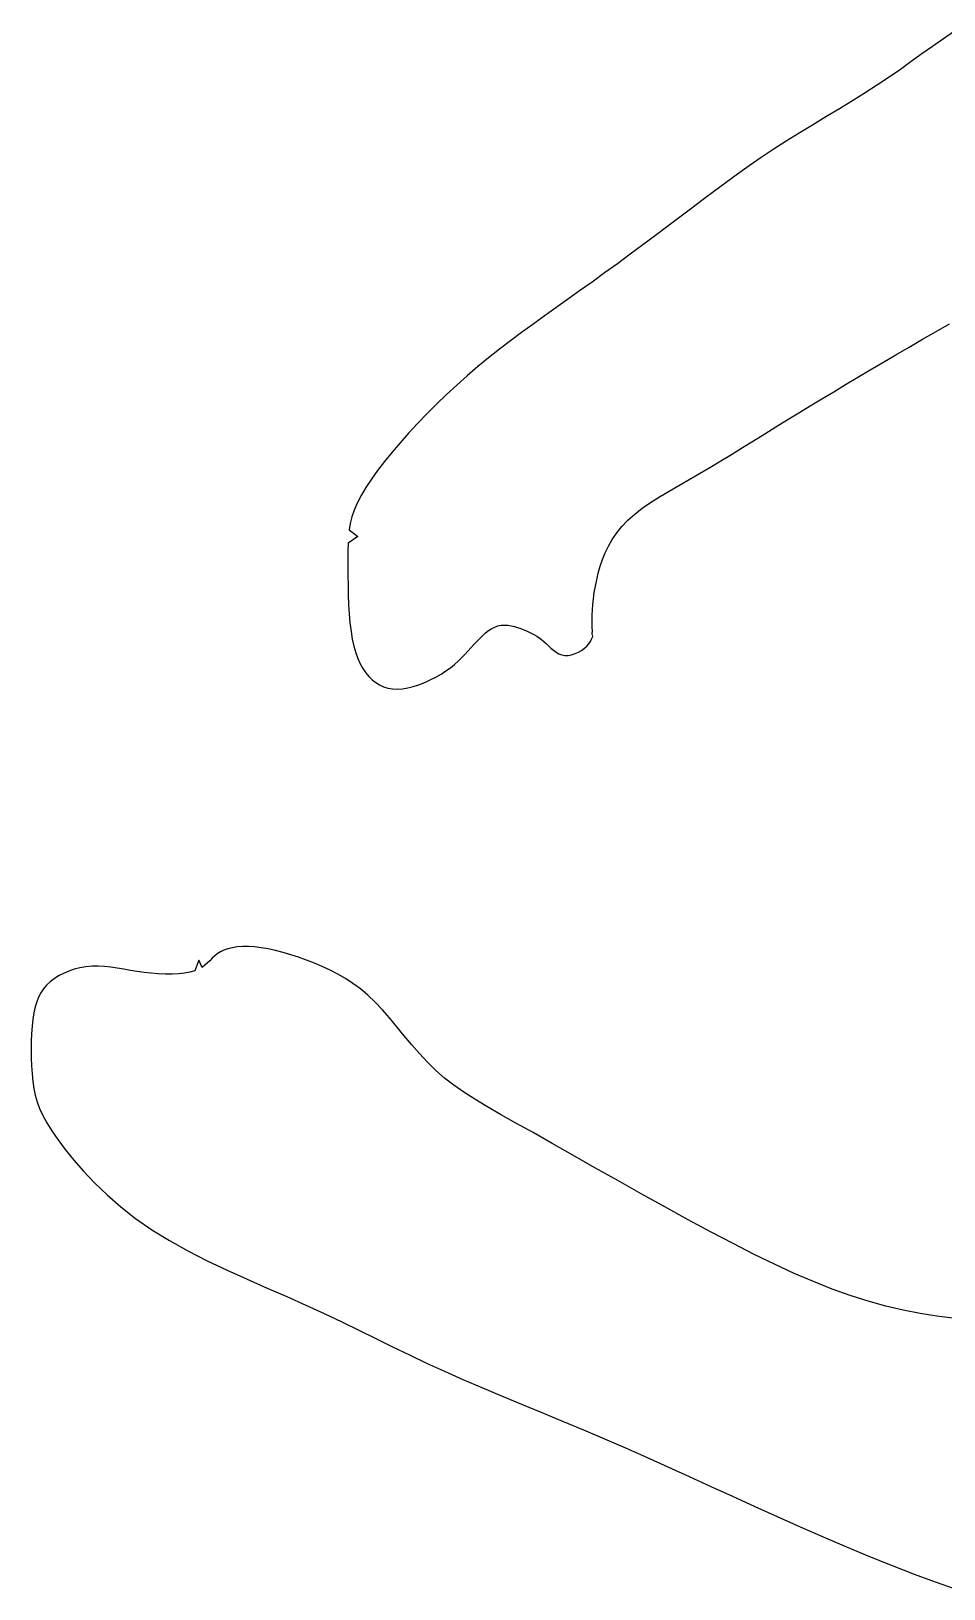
# Model space of a CAD drawing. Header units: millimetres. Extents: x 14385 to 129787, y 107826 to 186798.
# Drawn here: x 44222.6 to 44505.1, y 116438.5 to 116920.9 of the extents above; entities that cross this region are included whole.
import ezdxf

# ---------------------------------------------------------------- set-up
doc = ezdxf.new("R2010")
doc.units = ezdxf.units.MM
doc.header["$LTSCALE"] = 1000
doc.linetypes.add('HIDDEN2', pattern=[0.1875, 0.125, -0.0625])

msp = doc.modelspace()

# ---------------------------------------------------------------- linework, layer by layer
at = {"color": 59, "linetype": 'HIDDEN2'}
for p, q in [((44505, 116918.5), (44501.64, 116916.15)), ((44505, 116918.5), (44501.64, 116916.15)), ((44508.45, 116920.85), (44505, 116918.5)), ((44508.45, 116920.85), (44505, 116918.5)), ((44498.34, 116913.79), (44495.03, 116911.41)), ((44498.34, 116913.79), (44495.03, 116911.41)), ((44501.64, 116916.15), (44498.34, 116913.79)), ((44501.64, 116916.15), (44498.34, 116913.79)), ((44491.68, 116909.02), (44488.22, 116906.61)), ((44491.68, 116909.02), (44488.22, 116906.61)), ((44495.03, 116911.41), (44491.68, 116909.02)), ((44495.03, 116911.41), (44491.68, 116909.02)), ((44484.61, 116904.19), (44480.82, 116901.74)), ((44484.61, 116904.19), (44480.82, 116901.74)), ((44488.22, 116906.61), (44484.61, 116904.19)), ((44488.22, 116906.61), (44484.61, 116904.19)), ((44476.86, 116899.27), (44472.8, 116896.79)), ((44476.86, 116899.27), (44472.8, 116896.79)), ((44480.82, 116901.74), (44476.86, 116899.27)), ((44480.82, 116901.74), (44476.86, 116899.27)), ((44468.66, 116894.29), (44464.51, 116891.78)), ((44468.66, 116894.29), (44464.51, 116891.78)), ((44472.8, 116896.79), (44468.66, 116894.29)), ((44472.8, 116896.79), (44468.66, 116894.29)), ((44460.38, 116889.26), (44456.31, 116886.74)), ((44460.38, 116889.26), (44456.31, 116886.74)), ((44464.51, 116891.78), (44460.38, 116889.26)), ((44464.51, 116891.78), (44460.38, 116889.26)), ((44452.35, 116884.21), (44448.55, 116881.68)), ((44452.35, 116884.21), (44448.55, 116881.68)), ((44456.31, 116886.74), (44452.35, 116884.21)), ((44456.31, 116886.74), (44452.35, 116884.21)), ((44444.86, 116879.15), (44441.26, 116876.59)), ((44444.86, 116879.15), (44441.26, 116876.59)), ((44448.55, 116881.68), (44444.86, 116879.15)), ((44448.55, 116881.68), (44444.86, 116879.15)), ((44437.72, 116874.01), (44434.21, 116871.4)), ((44437.72, 116874.01), (44434.21, 116871.4)), ((44441.26, 116876.59), (44437.72, 116874.01)), ((44441.26, 116876.59), (44437.72, 116874.01)), ((44434.21, 116871.4), (44430.68, 116868.74)), ((44434.21, 116871.4), (44430.68, 116868.74)), ((44427.11, 116866.04), (44423.46, 116863.27)), ((44427.11, 116866.04), (44423.46, 116863.27)), ((44430.68, 116868.74), (44427.11, 116866.04)), ((44430.68, 116868.74), (44427.11, 116866.04)), ((44419.71, 116860.44), (44415.86, 116857.57)), ((44419.71, 116860.44), (44415.86, 116857.57)), ((44423.46, 116863.27), (44419.71, 116860.44)), ((44423.46, 116863.27), (44419.71, 116860.44)), ((44411.96, 116854.66), (44408.02, 116851.75)), ((44411.96, 116854.66), (44408.02, 116851.75)), ((44415.86, 116857.57), (44411.96, 116854.66)), ((44415.86, 116857.57), (44411.96, 116854.66)), ((44408.02, 116851.75), (44404.07, 116848.85)), ((44408.02, 116851.75), (44404.07, 116848.85)), ((44400.13, 116845.98), (44396.23, 116843.16)), ((44400.13, 116845.98), (44396.23, 116843.16)), ((44404.07, 116848.85), (44400.13, 116845.98)), ((44404.07, 116848.85), (44400.13, 116845.98)), ((44392.4, 116840.41), (44388.65, 116837.74)), ((44392.4, 116840.41), (44388.65, 116837.74)), ((44396.23, 116843.16), (44392.4, 116840.41)), ((44396.23, 116843.16), (44392.4, 116840.41)), ((44388.65, 116837.74), (44384.99, 116835.15)), ((44388.65, 116837.74), (44384.99, 116835.15)), ((44381.39, 116832.59), (44377.86, 116830.06)), ((44381.39, 116832.59), (44377.86, 116830.06)), ((44384.99, 116835.15), (44381.39, 116832.59)), ((44384.99, 116835.15), (44381.39, 116832.59)), ((44374.39, 116827.53), (44370.97, 116824.98)), ((44374.39, 116827.53), (44370.97, 116824.98)), ((44377.86, 116830.06), (44374.39, 116827.53)), ((44377.86, 116830.06), (44374.39, 116827.53)), ((44498.55, 116825.45), (44502.73, 116827.87)), ((44498.55, 116825.45), (44502.73, 116827.87)), ((44502.73, 116827.87), (44506.94, 116830.27)), ((44502.73, 116827.87), (44506.94, 116830.27)), ((44367.59, 116822.38), (44364.23, 116819.71)), ((44367.59, 116822.38), (44364.23, 116819.71)), ((44370.97, 116824.98), (44367.59, 116822.38)), ((44370.97, 116824.98), (44367.59, 116822.38)), ((44490.31, 116820.64), (44494.4, 116823.03)), ((44490.31, 116820.64), (44494.4, 116823.03)), ((44494.4, 116823.03), (44498.55, 116825.45)), ((44494.4, 116823.03), (44498.55, 116825.45)), ((44360.9, 116816.96), (44357.62, 116814.14)), ((44360.9, 116816.96), (44357.62, 116814.14)), ((44364.23, 116819.71), (44360.9, 116816.96)), ((44364.23, 116819.71), (44360.9, 116816.96)), ((44482.37, 116815.94), (44486.3, 116818.27)), ((44482.37, 116815.94), (44486.3, 116818.27)), ((44486.3, 116818.27), (44490.31, 116820.64)), ((44486.3, 116818.27), (44490.31, 116820.64)), ((44354.38, 116811.25), (44351.2, 116808.31)), ((44354.38, 116811.25), (44351.2, 116808.31)), ((44357.62, 116814.14), (44354.38, 116811.25)), ((44357.62, 116814.14), (44354.38, 116811.25)), ((44471.04, 116809.18), (44474.75, 116811.41)), ((44471.04, 116809.18), (44474.75, 116811.41)), ((44474.75, 116811.41), (44478.52, 116813.66)), ((44474.75, 116811.41), (44478.52, 116813.66)), ((44478.52, 116813.66), (44482.37, 116815.94)), ((44478.52, 116813.66), (44482.37, 116815.94)), ((44351.2, 116808.31), (44348.1, 116805.34)), ((44351.2, 116808.31), (44348.1, 116805.34)), ((44463.78, 116804.8), (44467.39, 116806.98)), ((44463.78, 116804.8), (44467.39, 116806.98)), ((44467.39, 116806.98), (44471.04, 116809.18)), ((44467.39, 116806.98), (44471.04, 116809.18)), ((44345.1, 116802.35), (44342.21, 116799.35)), ((44345.1, 116802.35), (44342.21, 116799.35)), ((44348.1, 116805.34), (44345.1, 116802.35)), ((44348.1, 116805.34), (44345.1, 116802.35)), ((44456.69, 116800.46), (44460.22, 116802.63)), ((44456.69, 116800.46), (44460.22, 116802.63)), ((44460.22, 116802.63), (44463.78, 116804.8)), ((44460.22, 116802.63), (44463.78, 116804.8)), ((44342.21, 116799.35), (44339.43, 116796.37)), ((44342.21, 116799.35), (44339.43, 116796.37)), ((44449.69, 116796.14), (44453.18, 116798.3)), ((44449.69, 116796.14), (44453.18, 116798.3)), ((44453.18, 116798.3), (44456.69, 116800.46)), ((44453.18, 116798.3), (44456.69, 116800.46)), ((44336.79, 116793.41), (44334.31, 116790.48)), ((44336.79, 116793.41), (44334.31, 116790.48)), ((44339.43, 116796.37), (44336.79, 116793.41)), ((44339.43, 116796.37), (44336.79, 116793.41)), ((44442.81, 116791.88), (44446.24, 116794)), ((44442.81, 116791.88), (44446.24, 116794)), ((44446.24, 116794), (44449.69, 116796.14)), ((44446.24, 116794), (44449.69, 116796.14)), ((44331.99, 116787.61), (44329.86, 116784.82)), ((44331.99, 116787.61), (44329.86, 116784.82)), ((44334.31, 116790.48), (44331.99, 116787.61)), ((44334.31, 116790.48), (44331.99, 116787.61)), ((44432.75, 116785.78), (44436.07, 116787.77)), ((44432.75, 116785.78), (44436.07, 116787.77)), ((44436.07, 116787.77), (44439.42, 116789.81)), ((44436.07, 116787.77), (44439.42, 116789.81)), ((44439.42, 116789.81), (44442.81, 116791.88)), ((44439.42, 116789.81), (44442.81, 116791.88)), ((44329.86, 116784.82), (44327.94, 116782.11)), ((44329.86, 116784.82), (44327.94, 116782.11)), ((44426.26, 116781.99), (44429.48, 116783.85)), ((44426.26, 116781.99), (44429.48, 116783.85)), ((44429.48, 116783.85), (44432.75, 116785.78)), ((44429.48, 116783.85), (44432.75, 116785.78)), ((44326.23, 116779.51), (44324.76, 116777.04)), ((44326.23, 116779.51), (44324.76, 116777.04)), ((44327.94, 116782.11), (44326.23, 116779.51)), ((44327.94, 116782.11), (44326.23, 116779.51)), ((44417.14, 116776.63), (44420.06, 116778.4)), ((44417.14, 116776.63), (44420.06, 116778.4)), ((44420.06, 116778.4), (44423.11, 116780.18)), ((44420.06, 116778.4), (44423.11, 116780.18)), ((44423.11, 116780.18), (44426.26, 116781.99)), ((44423.11, 116780.18), (44426.26, 116781.99)), ((44323.54, 116774.71), (44322.59, 116772.52)), ((44323.54, 116774.71), (44322.59, 116772.52)), ((44324.76, 116777.04), (44323.54, 116774.71)), ((44324.76, 116777.04), (44323.54, 116774.71)), ((44409.45, 116771.28), (44411.8, 116773.09)), ((44409.45, 116771.28), (44411.8, 116773.09)), ((44411.8, 116773.09), (44414.38, 116774.87)), ((44411.8, 116773.09), (44414.38, 116774.87)), ((44414.38, 116774.87), (44417.14, 116776.63)), ((44414.38, 116774.87), (44417.14, 116776.63)), ((44321.36, 116768.44), (44321.02, 116766.44)), ((44321.36, 116768.44), (44321.02, 116766.44)), ((44321.87, 116770.45), (44321.36, 116768.44)), ((44321.87, 116770.45), (44321.36, 116768.44)), ((44322.59, 116772.52), (44321.87, 116770.45)), ((44322.59, 116772.52), (44321.87, 116770.45)), ((44405.47, 116767.49), (44407.33, 116769.41)), ((44405.47, 116767.49), (44407.33, 116769.41)), ((44407.33, 116769.41), (44409.45, 116771.28)), ((44407.33, 116769.41), (44409.45, 116771.28)), ((44323.69, 116764.4), (44320.7, 116762.29)), ((44323.69, 116764.4), (44320.7, 116762.29)), ((44321.02, 116766.44), (44323.69, 116764.4)), ((44321.02, 116766.44), (44323.69, 116764.4)), ((44401.31, 116761.41), (44402.49, 116763.47)), ((44401.31, 116761.41), (44402.49, 116763.47)), ((44402.49, 116763.47), (44403.87, 116765.5)), ((44402.49, 116763.47), (44403.87, 116765.5)), ((44403.87, 116765.5), (44405.47, 116767.49)), ((44403.87, 116765.5), (44405.47, 116767.49)), ((44320.66, 116760.04), (44320.65, 116757.62)), ((44320.66, 116760.04), (44320.65, 116757.62)), ((44320.7, 116762.29), (44320.66, 116760.04)), ((44320.7, 116762.29), (44320.66, 116760.04)), ((44399.47, 116757.23), (44400.32, 116759.33)), ((44399.47, 116757.23), (44400.32, 116759.33)), ((44400.32, 116759.33), (44401.31, 116761.41)), ((44400.32, 116759.33), (44401.31, 116761.41)), ((44320.65, 116757.62), (44320.66, 116754.99)), ((44320.65, 116757.62), (44320.66, 116754.99)), ((44320.66, 116754.99), (44320.67, 116752.19)), ((44320.66, 116754.99), (44320.67, 116752.19)), ((44398.18, 116753.05), (44398.77, 116755.13)), ((44398.18, 116753.05), (44398.77, 116755.13)), ((44398.77, 116755.13), (44399.47, 116757.23)), ((44398.77, 116755.13), (44399.47, 116757.23)), ((44320.67, 116752.19), (44320.7, 116749.28)), ((44320.67, 116752.19), (44320.7, 116749.28)), ((44320.7, 116749.28), (44320.77, 116746.31)), ((44320.7, 116749.28), (44320.77, 116746.31)), ((44396.94, 116747), (44397.27, 116748.97)), ((44396.94, 116747), (44397.27, 116748.97)), ((44397.27, 116748.97), (44397.68, 116750.99)), ((44397.27, 116748.97), (44397.68, 116750.99)), ((44397.68, 116750.99), (44398.18, 116753.05)), ((44397.68, 116750.99), (44398.18, 116753.05)), ((44320.77, 116746.31), (44320.89, 116743.34)), ((44320.77, 116746.31), (44320.89, 116743.34)), ((44396.48, 116743.3), (44396.68, 116745.11)), ((44396.48, 116743.3), (44396.68, 116745.11)), ((44396.68, 116745.11), (44396.94, 116747)), ((44396.68, 116745.11), (44396.94, 116747)), ((44320.89, 116743.34), (44321.06, 116740.43)), ((44320.89, 116743.34), (44321.06, 116740.43)), ((44321.06, 116740.43), (44321.3, 116737.63)), ((44321.06, 116740.43), (44321.3, 116737.63)), ((44396.25, 116738.61), (44396.28, 116740.04)), ((44396.25, 116738.61), (44396.28, 116740.04)), ((44396.28, 116740.04), (44396.35, 116741.61)), ((44396.28, 116740.04), (44396.35, 116741.61)), ((44396.35, 116741.61), (44396.48, 116743.3)), ((44396.35, 116741.61), (44396.48, 116743.3)), ((44321.3, 116737.63), (44321.62, 116735)), ((44321.3, 116737.63), (44321.62, 116735)), ((44321.62, 116735), (44322.02, 116732.58)), ((44321.62, 116735), (44322.02, 116732.58)), ((44362.38, 116733.71), (44363.3, 116734.52)), ((44362.38, 116733.71), (44363.3, 116734.52)), ((44363.3, 116734.52), (44364.23, 116735.24)), ((44363.3, 116734.52), (44364.23, 116735.24)), ((44364.23, 116735.24), (44365.18, 116735.85)), ((44364.23, 116735.24), (44365.18, 116735.85)), ((44365.18, 116735.85), (44366.14, 116736.34)), ((44365.18, 116735.85), (44366.14, 116736.34)), ((44366.14, 116736.34), (44367.12, 116736.68)), ((44366.14, 116736.34), (44367.12, 116736.68)), ((44367.12, 116736.68), (44368.15, 116736.88)), ((44367.12, 116736.68), (44368.15, 116736.88)), ((44368.15, 116736.88), (44369.14, 116736.94)), ((44368.15, 116736.88), (44369.14, 116736.94)), ((44369.14, 116736.94), (44370.17, 116736.87)), ((44369.14, 116736.94), (44370.17, 116736.87)), ((44370.17, 116736.87), (44371.18, 116736.71)), ((44370.17, 116736.87), (44371.18, 116736.71)), ((44371.18, 116736.71), (44372.19, 116736.48)), ((44371.18, 116736.71), (44372.19, 116736.48)), ((44372.19, 116736.48), (44373.18, 116736.18)), ((44372.19, 116736.48), (44373.18, 116736.18)), ((44373.18, 116736.18), (44374.14, 116735.84)), ((44373.18, 116736.18), (44374.14, 116735.84)), ((44374.14, 116735.84), (44375.07, 116735.48)), ((44374.14, 116735.84), (44375.07, 116735.48)), ((44375.07, 116735.48), (44375.95, 116735.12)), ((44375.07, 116735.48), (44375.95, 116735.12)), ((44375.95, 116735.12), (44376.79, 116734.75)), ((44375.95, 116735.12), (44376.79, 116734.75)), ((44376.79, 116734.75), (44377.6, 116734.36)), ((44376.79, 116734.75), (44377.6, 116734.36)), ((44377.6, 116734.36), (44378.38, 116733.95)), ((44377.6, 116734.36), (44378.38, 116733.95)), ((44396.27, 116737.33), (44396.25, 116738.61)), ((44396.27, 116737.33), (44396.25, 116738.61)), ((44396.31, 116736.19), (44396.27, 116737.33)), ((44396.31, 116736.19), (44396.27, 116737.33)), ((44396.33, 116735.17), (44396.31, 116736.19)), ((44396.33, 116735.17), (44396.31, 116736.19)), ((44396.31, 116734.25), (44396.33, 116735.17)), ((44396.31, 116734.25), (44396.33, 116735.17)), ((44396.49, 116733.4), (44396.31, 116734.25)), ((44396.49, 116733.4), (44396.31, 116734.25)), ((44322.02, 116732.58), (44322.52, 116730.38)), ((44322.02, 116732.58), (44322.52, 116730.38)), ((44322.52, 116730.38), (44323.1, 116728.38)), ((44322.52, 116730.38), (44323.1, 116728.38)), ((44357.83, 116728.88), (44358.75, 116729.91)), ((44357.83, 116728.88), (44358.75, 116729.91)), ((44358.75, 116729.91), (44359.66, 116730.91)), ((44358.75, 116729.91), (44359.66, 116730.91)), ((44359.66, 116730.91), (44360.56, 116731.89)), ((44359.66, 116730.91), (44360.56, 116731.89)), ((44360.56, 116731.89), (44361.47, 116732.83)), ((44360.56, 116731.89), (44361.47, 116732.83)), ((44361.47, 116732.83), (44362.38, 116733.71)), ((44361.47, 116732.83), (44362.38, 116733.71)), ((44378.38, 116733.95), (44379.13, 116733.5)), ((44378.38, 116733.95), (44379.13, 116733.5)), ((44379.13, 116733.5), (44379.87, 116733.01)), ((44379.13, 116733.5), (44379.87, 116733.01)), ((44379.87, 116733.01), (44380.6, 116732.47)), ((44379.87, 116733.01), (44380.6, 116732.47)), ((44380.6, 116732.47), (44381.32, 116731.87)), ((44380.6, 116732.47), (44381.32, 116731.87)), ((44381.32, 116731.87), (44382.05, 116731.21)), ((44381.32, 116731.87), (44382.05, 116731.21)), ((44382.05, 116731.21), (44382.78, 116730.52)), ((44382.05, 116731.21), (44382.78, 116730.52)), ((44382.78, 116730.52), (44383.53, 116729.82)), ((44382.78, 116730.52), (44383.53, 116729.82)), ((44383.53, 116729.82), (44384.3, 116729.16)), ((44383.53, 116729.82), (44384.3, 116729.16)), ((44392.99, 116729.1), (44393.89, 116729.74)), ((44392.99, 116729.1), (44393.89, 116729.74)), ((44393.89, 116729.74), (44394.66, 116730.43)), ((44393.89, 116729.74), (44394.66, 116730.43)), ((44394.66, 116730.43), (44395.29, 116731.15)), ((44394.66, 116730.43), (44395.29, 116731.15)), ((44395.29, 116731.15), (44395.75, 116731.87)), ((44395.29, 116731.15), (44395.75, 116731.87)), ((44395.75, 116731.87), (44396.05, 116732.62)), ((44395.75, 116731.87), (44396.05, 116732.62)), ((44396.05, 116732.62), (44396.49, 116733.4)), ((44396.05, 116732.62), (44396.49, 116733.4)), ((44323.1, 116728.38), (44323.75, 116726.58)), ((44323.1, 116728.38), (44323.75, 116726.58)), ((44323.75, 116726.58), (44324.49, 116724.95)), ((44323.75, 116726.58), (44324.49, 116724.95)), ((44324.49, 116724.95), (44325.31, 116723.49)), ((44324.49, 116724.95), (44325.31, 116723.49)), ((44352.37, 116723.73), (44353.63, 116724.75)), ((44352.37, 116723.73), (44353.63, 116724.75)), ((44353.63, 116724.75), (44354.79, 116725.78)), ((44353.63, 116724.75), (44354.79, 116725.78)), ((44354.79, 116725.78), (44355.87, 116726.82)), ((44354.79, 116725.78), (44355.87, 116726.82)), ((44355.87, 116726.82), (44356.87, 116727.85)), ((44355.87, 116726.82), (44356.87, 116727.85)), ((44356.87, 116727.85), (44357.83, 116728.88)), ((44356.87, 116727.85), (44357.83, 116728.88)), ((44384.3, 116729.16), (44385.11, 116728.57)), ((44384.3, 116729.16), (44385.11, 116728.57)), ((44385.11, 116728.57), (44385.97, 116728.08)), ((44385.11, 116728.57), (44385.97, 116728.08)), ((44385.97, 116728.08), (44386.87, 116727.72)), ((44385.97, 116728.08), (44386.87, 116727.72)), ((44386.87, 116727.72), (44387.83, 116727.54)), ((44386.87, 116727.72), (44387.83, 116727.54)), ((44387.83, 116727.54), (44388.85, 116727.54)), ((44387.83, 116727.54), (44388.85, 116727.54)), ((44388.85, 116727.54), (44389.91, 116727.73)), ((44388.85, 116727.54), (44389.91, 116727.73)), ((44389.91, 116727.73), (44390.97, 116728.09)), ((44389.91, 116727.73), (44390.97, 116728.09)), ((44390.97, 116728.09), (44392.01, 116728.53)), ((44390.97, 116728.09), (44392.01, 116728.53)), ((44392.01, 116728.53), (44392.99, 116729.1)), ((44392.01, 116728.53), (44392.99, 116729.1)), ((44325.31, 116723.49), (44326.19, 116722.19)), ((44325.31, 116723.49), (44326.19, 116722.19)), ((44326.19, 116722.19), (44327.15, 116721.04)), ((44326.19, 116722.19), (44327.15, 116721.04)), ((44327.15, 116721.04), (44328.18, 116720.03)), ((44327.15, 116721.04), (44328.18, 116720.03)), ((44328.18, 116720.03), (44329.28, 116719.15)), ((44328.18, 116720.03), (44329.28, 116719.15)), ((44344.43, 116719.14), (44346.17, 116719.94)), ((44344.43, 116719.14), (44346.17, 116719.94)), ((44346.17, 116719.94), (44347.87, 116720.81)), ((44346.17, 116719.94), (44347.87, 116720.81)), ((44347.87, 116720.81), (44349.49, 116721.75)), ((44347.87, 116720.81), (44349.49, 116721.75)), ((44349.49, 116721.75), (44350.99, 116722.72)), ((44349.49, 116721.75), (44350.99, 116722.72)), ((44350.99, 116722.72), (44352.37, 116723.73)), ((44350.99, 116722.72), (44352.37, 116723.73)), ((44329.28, 116719.15), (44330.45, 116718.43)), ((44329.28, 116719.15), (44330.45, 116718.43)), ((44330.45, 116718.43), (44331.7, 116717.85)), ((44330.45, 116718.43), (44331.7, 116717.85)), ((44331.7, 116717.85), (44333.02, 116717.44)), ((44331.7, 116717.85), (44333.02, 116717.44)), ((44333.02, 116717.44), (44334.43, 116717.18)), ((44333.02, 116717.44), (44334.43, 116717.18)), ((44334.43, 116717.18), (44335.93, 116717.1)), ((44334.43, 116717.18), (44335.93, 116717.1)), ((44335.93, 116717.1), (44337.51, 116717.19)), ((44335.93, 116717.1), (44337.51, 116717.19)), ((44337.51, 116717.19), (44339.17, 116717.46)), ((44337.51, 116717.19), (44339.17, 116717.46)), ((44339.17, 116717.46), (44340.9, 116717.89)), ((44339.17, 116717.46), (44340.9, 116717.89)), ((44340.9, 116717.89), (44342.66, 116718.46)), ((44340.9, 116717.89), (44342.66, 116718.46)), ((44342.66, 116718.46), (44344.43, 116719.14)), ((44342.66, 116718.46), (44344.43, 116719.14)), ((44274.46, 116633.19), (44273.25, 116629.83)), ((44274.46, 116633.19), (44273.25, 116629.83)), ((44275.5, 116630.93), (44274.46, 116633.19)), ((44275.5, 116630.93), (44274.46, 116633.19)), ((44277.89, 116633.02), (44277.17, 116632.3)), ((44277.89, 116633.02), (44277.17, 116632.3)), ((44278.61, 116633.76), (44277.89, 116633.02)), ((44278.61, 116633.76), (44277.89, 116633.02)), ((44279.36, 116634.46), (44278.61, 116633.76)), ((44279.36, 116634.46), (44278.61, 116633.76)), ((44280.21, 116635.12), (44279.36, 116634.46)), ((44280.21, 116635.12), (44279.36, 116634.46)), ((44281.18, 116635.72), (44280.21, 116635.12)), ((44281.18, 116635.72), (44280.21, 116635.12)), ((44282.28, 116636.24), (44281.18, 116635.72)), ((44282.28, 116636.24), (44281.18, 116635.72)), ((44283.52, 116636.67), (44282.28, 116636.24)), ((44283.52, 116636.67), (44282.28, 116636.24)), ((44284.9, 116637.02), (44283.52, 116636.67)), ((44284.9, 116637.02), (44283.52, 116636.67)), ((44286.41, 116637.26), (44284.9, 116637.02)), ((44286.41, 116637.26), (44284.9, 116637.02)), ((44288.06, 116637.39), (44286.41, 116637.26)), ((44288.06, 116637.39), (44286.41, 116637.26)), ((44289.84, 116637.4), (44288.06, 116637.39)), ((44289.84, 116637.4), (44288.06, 116637.39)), ((44291.77, 116637.29), (44289.84, 116637.4)), ((44291.77, 116637.29), (44289.84, 116637.4)), ((44293.81, 116637.04), (44291.77, 116637.29)), ((44293.81, 116637.04), (44291.77, 116637.29)), ((44295.98, 116636.67), (44293.81, 116637.04)), ((44295.98, 116636.67), (44293.81, 116637.04)), ((44298.24, 116636.18), (44295.98, 116636.67)), ((44298.24, 116636.18), (44295.98, 116636.67)), ((44300.58, 116635.58), (44298.24, 116636.18)), ((44300.58, 116635.58), (44298.24, 116636.18)), ((44302.98, 116634.87), (44300.58, 116635.58)), ((44302.98, 116634.87), (44300.58, 116635.58)), ((44305.41, 116634.08), (44302.98, 116634.87)), ((44305.41, 116634.08), (44302.98, 116634.87)), ((44307.85, 116633.19), (44305.41, 116634.08)), ((44307.85, 116633.19), (44305.41, 116634.08)), ((44310.3, 116632.24), (44307.85, 116633.19)), ((44310.3, 116632.24), (44307.85, 116633.19)), ((44231.08, 116628.3), (44229.69, 116627.42)), ((44231.08, 116628.3), (44229.69, 116627.42)), ((44232.6, 116629.09), (44231.08, 116628.3)), ((44232.6, 116629.09), (44231.08, 116628.3)), ((44234.22, 116629.77), (44232.6, 116629.09)), ((44234.22, 116629.77), (44232.6, 116629.09)), ((44235.93, 116630.34), (44234.22, 116629.77)), ((44235.93, 116630.34), (44234.22, 116629.77)), ((44237.72, 116630.79), (44235.93, 116630.34)), ((44237.72, 116630.79), (44235.93, 116630.34)), ((44239.56, 116631.11), (44237.72, 116630.79)), ((44239.56, 116631.11), (44237.72, 116630.79)), ((44241.44, 116631.27), (44239.56, 116631.11)), ((44241.44, 116631.27), (44239.56, 116631.11)), ((44243.35, 116631.29), (44241.44, 116631.27)), ((44243.35, 116631.29), (44241.44, 116631.27)), ((44245.28, 116631.18), (44243.35, 116631.29)), ((44245.28, 116631.18), (44243.35, 116631.29)), ((44247.25, 116630.96), (44245.28, 116631.18)), ((44247.25, 116630.96), (44245.28, 116631.18)), ((44249.24, 116630.67), (44247.25, 116630.96)), ((44249.24, 116630.67), (44247.25, 116630.96)), ((44251.26, 116630.34), (44249.24, 116630.67)), ((44251.26, 116630.34), (44249.24, 116630.67)), ((44253.33, 116629.99), (44251.26, 116630.34)), ((44253.33, 116629.99), (44251.26, 116630.34)), ((44255.43, 116629.65), (44253.33, 116629.99)), ((44255.43, 116629.65), (44253.33, 116629.99)), ((44257.58, 116629.35), (44255.43, 116629.65)), ((44257.58, 116629.35), (44255.43, 116629.65)), ((44259.76, 116629.11), (44257.58, 116629.35)), ((44259.76, 116629.11), (44257.58, 116629.35)), ((44261.95, 116628.95), (44259.76, 116629.11)), ((44261.95, 116628.95), (44259.76, 116629.11)), ((44264.11, 116628.86), (44261.95, 116628.95)), ((44264.11, 116628.86), (44261.95, 116628.95)), ((44266.21, 116628.87), (44264.11, 116628.86)), ((44266.21, 116628.87), (44264.11, 116628.86)), ((44268.21, 116628.96), (44266.21, 116628.87)), ((44268.21, 116628.96), (44266.21, 116628.87)), ((44270.07, 116629.15), (44268.21, 116628.96)), ((44270.07, 116629.15), (44268.21, 116628.96)), ((44271.75, 116629.43), (44270.07, 116629.15)), ((44271.75, 116629.43), (44270.07, 116629.15)), ((44273.25, 116629.83), (44271.75, 116629.43)), ((44273.25, 116629.83), (44271.75, 116629.43)), ((44276.38, 116631.59), (44275.5, 116630.93)), ((44276.38, 116631.59), (44275.5, 116630.93)), ((44277.17, 116632.3), (44276.38, 116631.59)), ((44277.17, 116632.3), (44276.38, 116631.59)), ((44312.73, 116631.2), (44310.3, 116632.24)), ((44312.73, 116631.2), (44310.3, 116632.24)), ((44315.13, 116630.08), (44312.73, 116631.2)), ((44315.13, 116630.08), (44312.73, 116631.2)), ((44317.51, 116628.85), (44315.13, 116630.08)), ((44317.51, 116628.85), (44315.13, 116630.08)), ((44319.87, 116627.48), (44317.51, 116628.85)), ((44319.87, 116627.48), (44317.51, 116628.85)), ((44225.58, 116623.1), (44224.89, 116621.77)), ((44225.58, 116623.1), (44224.89, 116621.77)), ((44226.4, 116624.32), (44225.58, 116623.1)), ((44226.4, 116624.32), (44225.58, 116623.1)), ((44227.34, 116625.43), (44226.4, 116624.32)), ((44227.34, 116625.43), (44226.4, 116624.32)), ((44228.44, 116626.46), (44227.34, 116625.43)), ((44228.44, 116626.46), (44227.34, 116625.43)), ((44229.69, 116627.42), (44228.44, 116626.46)), ((44229.69, 116627.42), (44228.44, 116626.46)), ((44322.21, 116625.96), (44319.87, 116627.48)), ((44322.21, 116625.96), (44319.87, 116627.48)), ((44324.52, 116624.25), (44322.21, 116625.96)), ((44324.52, 116624.25), (44322.21, 116625.96)), ((44326.81, 116622.34), (44324.52, 116624.25)), ((44326.81, 116622.34), (44324.52, 116624.25)), ((44223.84, 116618.68), (44223.45, 116616.88)), ((44223.84, 116618.68), (44223.45, 116616.88)), ((44224.31, 116620.3), (44223.84, 116618.68)), ((44224.31, 116620.3), (44223.84, 116618.68)), ((44224.89, 116621.77), (44224.31, 116620.3)), ((44224.89, 116621.77), (44224.31, 116620.3)), ((44329.08, 116620.2), (44326.81, 116622.34)), ((44329.08, 116620.2), (44326.81, 116622.34)), ((44331.33, 116617.83), (44329.08, 116620.2)), ((44331.33, 116617.83), (44329.08, 116620.2)), ((44223.15, 116614.91), (44222.91, 116612.74)), ((44223.15, 116614.91), (44222.91, 116612.74)), ((44223.45, 116616.88), (44223.15, 116614.91)), ((44223.45, 116616.88), (44223.15, 116614.91)), ((44333.57, 116615.27), (44331.33, 116617.83)), ((44333.57, 116615.27), (44331.33, 116617.83)), ((44335.83, 116612.57), (44333.57, 116615.27)), ((44335.83, 116612.57), (44333.57, 116615.27)), ((44222.74, 116610.41), (44222.64, 116607.97)), ((44222.74, 116610.41), (44222.64, 116607.97)), ((44222.91, 116612.74), (44222.74, 116610.41)), ((44222.91, 116612.74), (44222.74, 116610.41)), ((44338.11, 116609.79), (44335.83, 116612.57)), ((44338.11, 116609.79), (44335.83, 116612.57)), ((44340.44, 116606.99), (44338.11, 116609.79)), ((44340.44, 116606.99), (44338.11, 116609.79)), ((44222.64, 116607.97), (44222.6, 116605.46)), ((44222.64, 116607.97), (44222.6, 116605.46)), ((44222.6, 116605.46), (44222.64, 116602.93)), ((44222.6, 116605.46), (44222.64, 116602.93)), ((44342.83, 116604.23), (44340.44, 116606.99)), ((44342.83, 116604.23), (44340.44, 116606.99)), ((44345.29, 116601.55), (44342.83, 116604.23)), ((44345.29, 116601.55), (44342.83, 116604.23)), ((44222.64, 116602.93), (44222.74, 116600.42)), ((44222.64, 116602.93), (44222.74, 116600.42)), ((44222.74, 116600.42), (44222.91, 116597.98)), ((44222.74, 116600.42), (44222.91, 116597.98)), ((44347.86, 116599.02), (44345.29, 116601.55)), ((44347.86, 116599.02), (44345.29, 116601.55)), ((44350.55, 116596.68), (44347.86, 116599.02)), ((44350.55, 116596.68), (44347.86, 116599.02)), ((44222.91, 116597.98), (44223.15, 116595.65)), ((44222.91, 116597.98), (44223.15, 116595.65)), ((44223.15, 116595.65), (44223.46, 116593.47)), ((44223.15, 116595.65), (44223.46, 116593.47)), ((44353.41, 116594.46), (44350.55, 116596.68)), ((44353.41, 116594.46), (44350.55, 116596.68)), ((44356.52, 116592.3), (44353.41, 116594.46)), ((44356.52, 116592.3), (44353.41, 116594.46)), ((44223.46, 116593.47), (44223.87, 116591.38)), ((44223.46, 116593.47), (44223.87, 116591.38)), ((44223.87, 116591.38), (44224.44, 116589.33)), ((44223.87, 116591.38), (44224.44, 116589.33)), ((44224.44, 116589.33), (44225.19, 116587.26)), ((44224.44, 116589.33), (44225.19, 116587.26)), ((44359.93, 116590.12), (44356.52, 116592.3)), ((44359.93, 116590.12), (44356.52, 116592.3)), ((44363.71, 116587.85), (44359.93, 116590.12)), ((44363.71, 116587.85), (44359.93, 116590.12)), ((44225.19, 116587.26), (44226.17, 116585.11)), ((44225.19, 116587.26), (44226.17, 116585.11)), ((44226.17, 116585.11), (44227.41, 116582.83)), ((44226.17, 116585.11), (44227.41, 116582.83)), ((44367.94, 116585.42), (44363.71, 116587.85)), ((44367.94, 116585.42), (44363.71, 116587.85)), ((44372.66, 116582.75), (44367.94, 116585.42)), ((44372.66, 116582.75), (44367.94, 116585.42)), ((44227.41, 116582.83), (44228.96, 116580.35)), ((44227.41, 116582.83), (44228.96, 116580.35)), ((44228.96, 116580.35), (44230.85, 116577.61)), ((44228.96, 116580.35), (44230.85, 116577.61)), ((44377.96, 116579.77), (44372.66, 116582.75)), ((44377.96, 116579.77), (44372.66, 116582.75)), ((44383.85, 116576.43), (44377.96, 116579.77)), ((44383.85, 116576.43), (44377.96, 116579.77)), ((44230.85, 116577.61), (44233.12, 116574.57)), ((44230.85, 116577.61), (44233.12, 116574.57)), ((44390.26, 116572.79), (44383.85, 116576.43)), ((44390.26, 116572.79), (44383.85, 116576.43)), ((44233.12, 116574.57), (44235.77, 116571.28)), ((44233.12, 116574.57), (44235.77, 116571.28)), ((44235.77, 116571.28), (44238.82, 116567.8)), ((44235.77, 116571.28), (44238.82, 116567.8)), ((44397.07, 116568.92), (44390.26, 116572.79)), ((44397.07, 116568.92), (44390.26, 116572.79)), ((44238.82, 116567.8), (44242.26, 116564.19)), ((44238.82, 116567.8), (44242.26, 116564.19)), ((44404.17, 116564.91), (44397.07, 116568.92)), ((44404.17, 116564.91), (44397.07, 116568.92)), ((44242.26, 116564.19), (44246.09, 116560.51)), ((44242.26, 116564.19), (44246.09, 116560.51)), ((44246.09, 116560.51), (44250.32, 116556.83)), ((44246.09, 116560.51), (44250.32, 116556.83)), ((44411.44, 116560.83), (44404.17, 116564.91)), ((44411.44, 116560.83), (44404.17, 116564.91)), ((44418.75, 116556.76), (44411.44, 116560.83)), ((44418.75, 116556.76), (44411.44, 116560.83)), ((44250.32, 116556.83), (44254.95, 116553.2)), ((44250.32, 116556.83), (44254.95, 116553.2)), ((44426.01, 116552.78), (44418.75, 116556.76)), ((44426.01, 116552.78), (44418.75, 116556.76)), ((44254.95, 116553.2), (44259.98, 116549.69)), ((44254.95, 116553.2), (44259.98, 116549.69)), ((44433.09, 116548.97), (44426.01, 116552.78)), ((44433.09, 116548.97), (44426.01, 116552.78)), ((44259.98, 116549.69), (44265.41, 116546.35)), ((44259.98, 116549.69), (44265.41, 116546.35)), ((44265.41, 116546.35), (44271.15, 116543.16)), ((44265.41, 116546.35), (44271.15, 116543.16)), ((44439.9, 116545.39), (44433.09, 116548.97)), ((44439.9, 116545.39), (44433.09, 116548.97)), ((44271.15, 116543.16), (44277.14, 116540.12)), ((44271.15, 116543.16), (44277.14, 116540.12)), ((44446.44, 116542.07), (44439.9, 116545.39)), ((44446.44, 116542.07), (44439.9, 116545.39)), ((44452.75, 116539), (44446.44, 116542.07)), ((44452.75, 116539), (44446.44, 116542.07)), ((44277.14, 116540.12), (44283.28, 116537.2)), ((44277.14, 116540.12), (44283.28, 116537.2)), ((44283.28, 116537.2), (44289.48, 116534.39)), ((44283.28, 116537.2), (44289.48, 116534.39)), ((44458.85, 116536.18), (44452.75, 116539)), ((44458.85, 116536.18), (44452.75, 116539)), ((44289.48, 116534.39), (44295.67, 116531.65)), ((44289.48, 116534.39), (44295.67, 116531.65)), ((44295.67, 116531.65), (44301.75, 116528.98)), ((44295.67, 116531.65), (44301.75, 116528.98)), ((44464.77, 116533.63), (44458.85, 116536.18)), ((44464.77, 116533.63), (44458.85, 116536.18)), ((44470.54, 116531.33), (44464.77, 116533.63)), ((44470.54, 116531.33), (44464.77, 116533.63)), ((44301.75, 116528.98), (44307.65, 116526.34)), ((44301.75, 116528.98), (44307.65, 116526.34)), ((44476.18, 116529.31), (44470.54, 116531.33)), ((44476.18, 116529.31), (44470.54, 116531.33)), ((44481.72, 116527.55), (44476.18, 116529.31)), ((44481.72, 116527.55), (44476.18, 116529.31)), ((44487.19, 116526.06), (44481.72, 116527.55)), ((44487.19, 116526.06), (44481.72, 116527.55)), ((44307.65, 116526.34), (44313.31, 116523.74)), ((44307.65, 116526.34), (44313.31, 116523.74)), ((44313.31, 116523.74), (44318.75, 116521.15)), ((44313.31, 116523.74), (44318.75, 116521.15)), ((44492.57, 116524.81), (44487.19, 116526.06)), ((44492.57, 116524.81), (44487.19, 116526.06)), ((44497.83, 116523.79), (44492.57, 116524.81)), ((44497.83, 116523.79), (44492.57, 116524.81)), ((44502.94, 116522.97), (44497.83, 116523.79)), ((44502.94, 116522.97), (44497.83, 116523.79)), ((44507.89, 116522.34), (44502.94, 116522.97)), ((44507.89, 116522.34), (44502.94, 116522.97)), ((44318.75, 116521.15), (44324.05, 116518.58)), ((44318.75, 116521.15), (44324.05, 116518.58)), ((44324.05, 116518.58), (44329.26, 116516.02)), ((44324.05, 116518.58), (44329.26, 116516.02)), ((44329.26, 116516.02), (44334.45, 116513.48)), ((44329.26, 116516.02), (44334.45, 116513.48)), ((44334.45, 116513.48), (44339.68, 116510.94)), ((44334.45, 116513.48), (44339.68, 116510.94)), ((44339.68, 116510.94), (44345.01, 116508.41)), ((44339.68, 116510.94), (44345.01, 116508.41)), ((44345.01, 116508.41), (44350.51, 116505.89)), ((44345.01, 116508.41), (44350.51, 116505.89)), ((44350.51, 116505.89), (44356.21, 116503.36)), ((44350.51, 116505.89), (44356.21, 116503.36)), ((44356.21, 116503.36), (44362.12, 116500.82)), ((44356.21, 116503.36), (44362.12, 116500.82)), ((44362.12, 116500.82), (44368.19, 116498.27)), ((44362.12, 116500.82), (44368.19, 116498.27)), ((44368.19, 116498.27), (44374.4, 116495.69)), ((44368.19, 116498.27), (44374.4, 116495.69)), ((44374.4, 116495.69), (44380.73, 116493.08)), ((44374.4, 116495.69), (44380.73, 116493.08)), ((44380.73, 116493.08), (44387.14, 116490.42)), ((44380.73, 116493.08), (44387.14, 116490.42)), ((44387.14, 116490.42), (44393.61, 116487.72)), ((44387.14, 116490.42), (44393.61, 116487.72)), ((44393.61, 116487.72), (44400.1, 116484.95)), ((44393.61, 116487.72), (44400.1, 116484.95)), ((44400.1, 116484.95), (44406.61, 116482.12)), ((44400.1, 116484.95), (44406.61, 116482.12)), ((44406.61, 116482.12), (44413.13, 116479.23)), ((44406.61, 116482.12), (44413.13, 116479.23)), ((44413.13, 116479.23), (44419.69, 116476.28)), ((44413.13, 116479.23), (44419.69, 116476.28)), ((44419.69, 116476.28), (44426.29, 116473.28)), ((44419.69, 116476.28), (44426.29, 116473.28)), ((44426.29, 116473.28), (44432.96, 116470.23)), ((44426.29, 116473.28), (44432.96, 116470.23)), ((44432.96, 116470.23), (44439.72, 116467.15)), ((44432.96, 116470.23), (44439.72, 116467.15)), ((44439.72, 116467.15), (44446.58, 116464.03)), ((44439.72, 116467.15), (44446.58, 116464.03)), ((44446.58, 116464.03), (44453.56, 116460.88)), ((44446.58, 116464.03), (44453.56, 116460.88)), ((44453.56, 116460.88), (44460.65, 116457.72)), ((44453.56, 116460.88), (44460.65, 116457.72)), ((44460.65, 116457.72), (44467.82, 116454.58)), ((44460.65, 116457.72), (44467.82, 116454.58)), ((44467.82, 116454.58), (44475, 116451.5)), ((44467.82, 116454.58), (44475, 116451.5)), ((44475, 116451.5), (44482.12, 116448.52)), ((44475, 116451.5), (44482.12, 116448.52)), ((44482.12, 116448.52), (44489.11, 116445.69)), ((44482.12, 116448.52), (44489.11, 116445.69)), ((44489.11, 116445.69), (44495.91, 116443.05)), ((44489.11, 116445.69), (44495.91, 116443.05)), ((44495.91, 116443.05), (44502.46, 116440.64)), ((44495.91, 116443.05), (44502.46, 116440.64)), ((44502.46, 116440.64), (44508.69, 116438.5)), ((44502.46, 116440.64), (44508.69, 116438.5))]:
    msp.add_line(p, q, dxfattribs=at)

doc.saveas('drawing.dxf')
